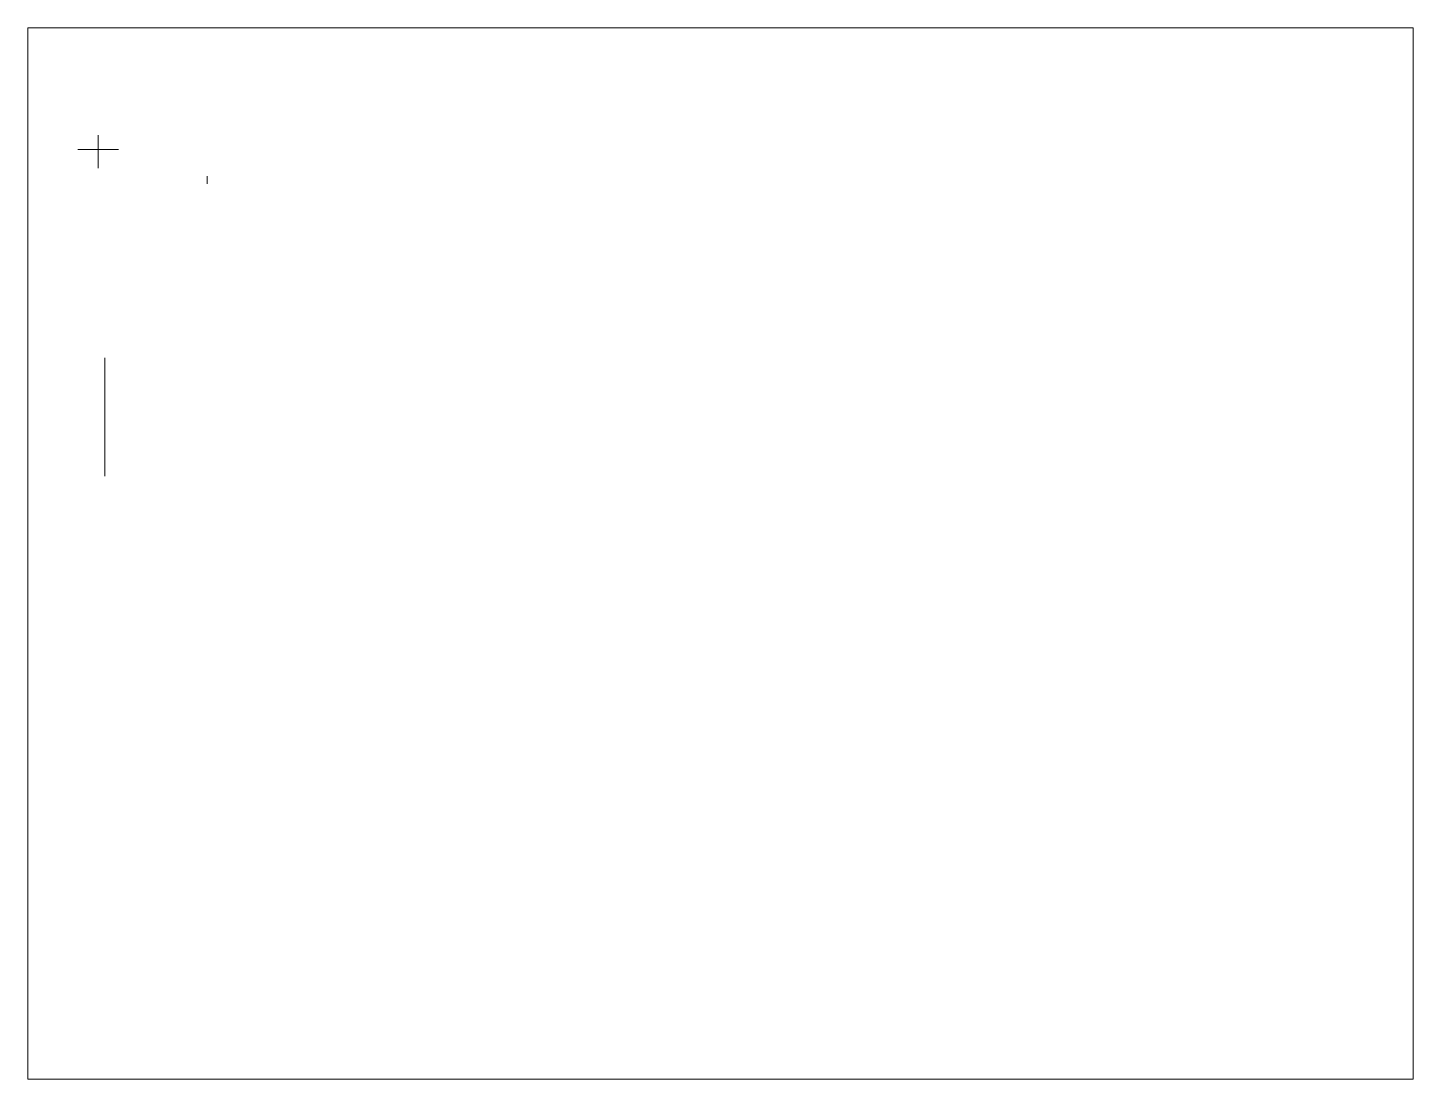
# Paper-space layout 'Layout2' of a CAD drawing. Header units: millimetres. Extents: x 26 to 231, y 20 to 176.
# The model-space entities are those that its viewports show. They can reach past a viewport. Long polylines and large blocks are cut down to what shows.
import ezdxf

# ---------------------------------------------------------------- set-up
doc = ezdxf.new("R2010")
doc.units = ezdxf.units.MM
doc.header["$LTSCALE"] = 0.1
doc.linetypes.add('ACAD_ISO10W100', pattern=[18, 12, -3, 0, -3])
doc.layers.add('Texto', color=7, linetype='Continuous')
doc.layers.add('Trazo Punto', color=10, linetype='ACAD_ISO10W100', lineweight=18)

msp = doc.modelspace()

# ---------------------------------------------------------------- linework, layer by layer
at = {"layer": 'Trazo Punto'}
for p, q in [((2694, 4631), (2694, 4310)), ((2495, 4490), (2893, 4490)), ((3763, 4154), (3763, 4230)), ((2759, 2453), (2759, 1294))]:
    msp.add_line(p, q, dxfattribs=at)

psp = doc.layouts.new('Layout2')

# ---------------------------------------------------------------- viewports
at = {"layer": 'Texto'}
vp = psp.add_viewport(center=(128.5, 97.5), size=(205.6, 156), view_center_point=(8787.89, 536.89), view_height=10293.1704, dxfattribs=at)
vp.frozen_layers = ['Texto']

doc.saveas('drawing.dxf')
